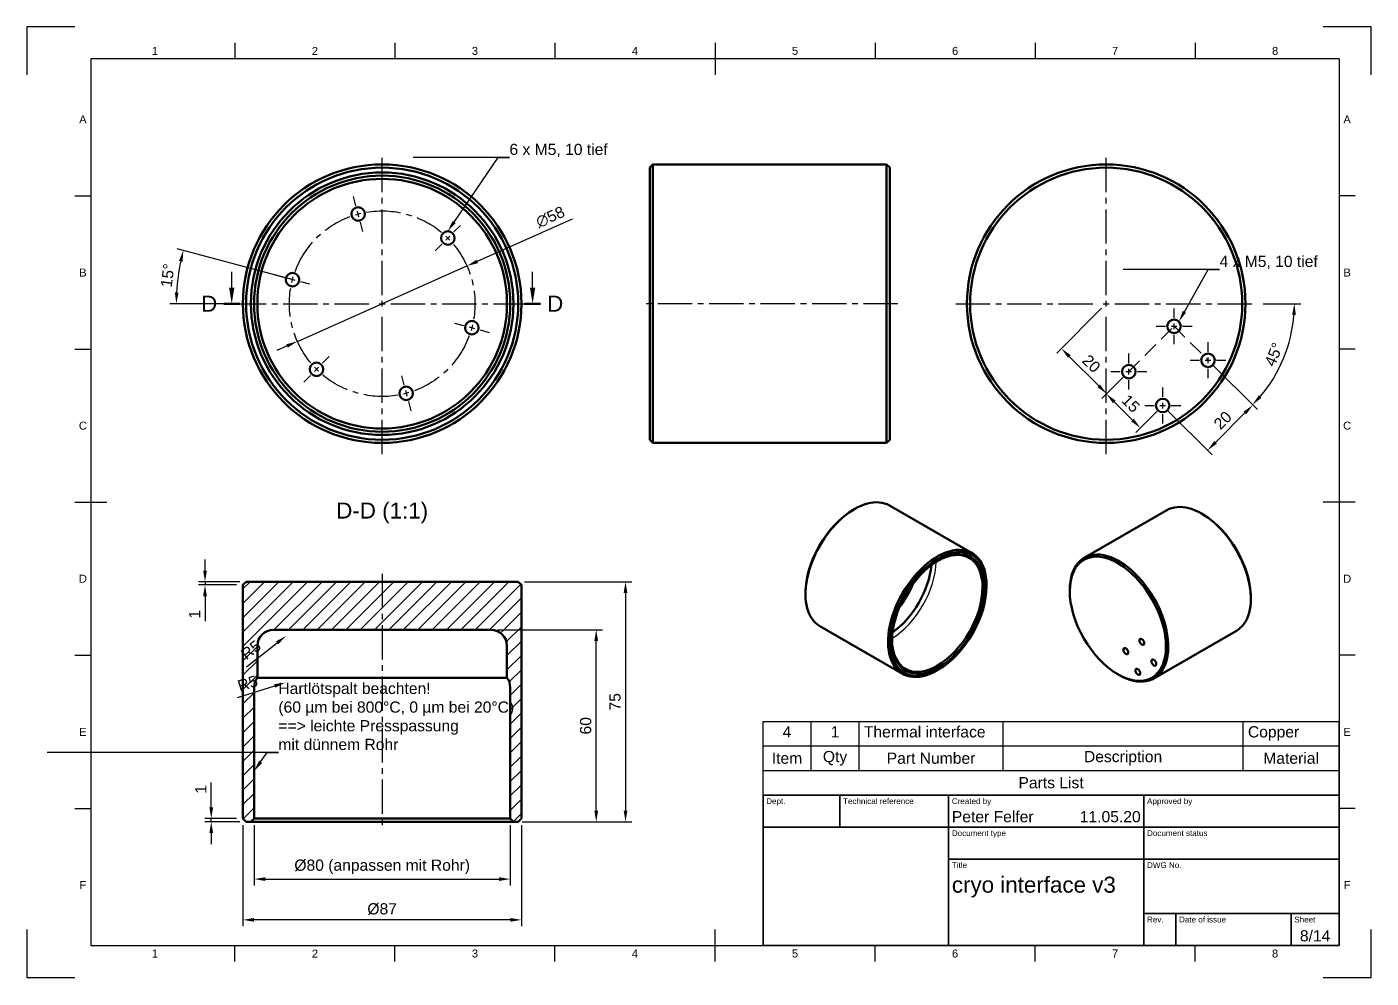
# Model space of a CAD drawing. Header units: millimetres. Extents: x 0 to 420, y 0 to 297.
import ezdxf
from ezdxf import colors
from ezdxf.entities.mleader import LeaderData, LeaderLine
from ezdxf.enums import TextEntityAlignment as Align
from ezdxf.math import Vec2, Vec3

# ---------------------------------------------------------------- set-up
doc = ezdxf.new("R2010")
doc.units = ezdxf.units.MM
doc.header["$LTSCALE"] = 0.75
doc.linetypes.add('CENTER2', pattern=[28.575, 19.05, -3.175, 3.175, -3.175])
doc.linetypes.add('HIDDEN', pattern=[9.525, 6.35, -3.175])
for name, color, linetype, lineweight in [('Border', 7, 'Continuous', 25), ('FD_Dimensions', 7, 'Continuous', 25), ('Hatching', 7, 'Continuous', 25), ('Leaders', 7, 'Continuous', 25), ('Parts Lists', 7, 'Continuous', 25), ('Section Lines', 7, 'Continuous', 25), ('Sketch2', 7, 'Continuous', 35), ('Smart Centers', 7, 'CENTER2', 25), ('TitleBlock', 7, 'Continuous', 35), ('View Labels', 7, 'Continuous', 25), ('Visible', 7, 'Continuous', 50), ('Visible Narrow', 7, 'Continuous', 25)]:
    doc.layers.add(name, color=color, linetype=linetype, lineweight=lineweight)
doc.styles.add('FusionTitle', font='')
doc.styles.get("Standard").update_dxf_attribs({"font": 'arial.ttf'})
doc.styles.get('FusionTitle').set_extended_font_data('Arial Unicode MS')
doc.dimstyles.new('Dim-ISO-25', dxfattribs={"dimtxt": 3.5, "dimasz": 3.5, "dimexe": 2, "dimexo": 2, "dimgap": 1.5, "dimtad": 1, "dimzin": 12, "dimdsep": 46, "dimtxsty": 'Standard', "dimcen": 0, "dimazin": 3, "dimtp": 0.1, "dimtm": 0.1, "dimtfac": 0.714, "dimtmove": 0, "dimatfit": 3, "dimfxl": 1, "dimtzin": 12, "dimarcsym": 0})

# ---------------------------------------------------------------- blocks, each defined once
blk = doc.blocks.new('ISO_TITLEBLOCK')
at = {"layer": 'TitleBlock'}
for p, q in [((0, 47), (-180, 47)), ((-180, 47), (-180, 0)), ((-156, 37), (-156, 47)), ((-122, 0), (-122, 47)), ((-61, 0), (-61, 47)), ((0, 0), (0, 47)), ((-180, 37), (0, 37)), ((-122, 27), (0, 27)), ((-61, 10), (0, 10)), ((-51, 0), (-51, 10)), ((-15, 0), (-15, 10)), ((-180, 0), (0, 0))]:
    blk.add_line(p, q, dxfattribs=at)
at = {"layer": 'TitleBlock', "style": 'FusionTitle'}
for s, p in [('Dept.', (-179, 46)), ('Technical reference', (-155, 46)), ('Created by', (-121, 46)), ('Approved by', (-60, 46)), ('Document type', (-121, 36)), ('Document status', (-60, 36)), ('Title', (-121, 26)), ('DWG No.', (-60, 26)), ('Rev.', (-60, 9)), ('Date of issue', (-50, 9)), ('Sheet', (-14, 9))]:
    blk.add_text(s, height=1.8, dxfattribs=at).set_placement(p, align=Align.TOP_LEFT)
for tag, p, height in [('DEPT', (-179, 38.5), 3.5), ('TECHNICAL_REFERENCE', (-155, 38.5), 3.5), ('CREATED_BY', (-121, 38.5), 3.5), ('APPROVED_BY', (-60, 38.5), 3.5), ('DOCUMENT_TYPE', (-121, 28.5), 3.5), ('DOCUMENT_STATUS', (-60, 28.5), 3.5), ('TITLE_1', (-121, 16.5), 5), ('TITLE_2', (-121, 9), 5), ('TITLE_3', (-121, 1.5), 5), ('DATE_OF_ISSUE', (-50, 1.5), 3.5)]:
    blk.add_attdef(tag, p, '', height=height, dxfattribs=at)
for tag, p in [('CREATED_DATE', (-62, 38.5)), ('APPROVED_DATE', (-1, 38.5))]:
    blk.add_attdef(tag, text='', height=3.5, dxfattribs=at).set_placement(p, align=Align.RIGHT)
for tag, height, p in [('DRAWING_NUMBER', 5, (-30.5, 16.6)), ('REV', 3.5, (-56, 3.1)), ('SHEET', 3.5, (-7.5, 3.1))]:
    blk.add_attdef(tag, text='', height=height, dxfattribs=at).set_placement(p, align=Align.MIDDLE)
blk = doc.blocks.new('ISO_A3_SHEET')
at = {"layer": 'Border'}
for p, q in [((15, 297), (0, 297)), ((0, 297), (0, 282)), ((420, 297), (405, 297)), ((420, 282), (420, 297)), ((65, 292), (65, 287)), ((115, 292), (115, 287)), ((165, 292), (165, 287)), ((215, 292), (215, 282)), ((265, 292), (265, 287)), ((315, 292), (315, 287)), ((365, 292), (365, 287)), ((410, 287), (20, 287)), ((20, 287), (20, 10)), ((410, 287), (410, 10)), ((15, 244.16666), (20, 244.16666)), ((415, 244.16666), (410, 244.16666)), ((15, 196.33333), (20, 196.33333)), ((415, 196.33333), (410, 196.33333)), ((15, 148.5), (25, 148.5)), ((415, 148.5), (405, 148.5)), ((15, 100.66667), (20, 100.66667)), ((415, 100.66667), (410, 100.66667)), ((15, 52.83334), (20, 52.83334)), ((415, 52.83334), (410, 52.83334)), ((0, 15), (0, 0)), ((215, 5), (215, 15)), ((420, 0), (420, 15)), ((20, 10), (410, 10)), ((65, 5), (65, 10)), ((115, 5), (115, 10)), ((165, 5), (165, 10)), ((265, 5), (265, 10)), ((315, 5), (315, 10)), ((365, 5), (365, 10)), ((0, 0), (15, 0)), ((405, 0), (420, 0))]:
    blk.add_line(p, q, dxfattribs=at)
at = {"layer": 'Border', "style": 'FusionTitle'}
for s, p in [('1', (40, 289.5)), ('2', (90, 289.5)), ('3', (140, 289.5)), ('4', (190, 289.5)), ('5', (240, 289.5)), ('6', (290, 289.5)), ('7', (340, 289.5)), ('8', (390, 289.5)), ('A', (17.5, 268.08333)), ('A', (412.5, 268.08333)), ('B', (17.5, 220.25)), ('B', (412.5, 220.25)), ('C', (17.5, 172.41667)), ('C', (412.5, 172.41667)), ('D', (17.5, 124.58334)), ('D', (412.5, 124.58334)), ('E', (17.5, 76.75001)), ('E', (412.5, 76.75001)), ('F', (17.5, 28.91668)), ('F', (412.5, 28.91668)), ('1', (40, 7.5)), ('2', (90, 7.5)), ('3', (140, 7.5)), ('4', (190, 7.5)), ('5', (240, 7.5)), ('6', (290, 7.5)), ('7', (340, 7.5)), ('8', (390, 7.5))]:
    blk.add_text(s, height=2.5, dxfattribs=at).set_placement(p, align=Align.MIDDLE)
blk = doc.blocks.new('*U9')
at = {"layer": 'Smart Centers', "color": 0, "ltscale": 0.75, "transparency": 16777216}
for p, q in [((0, 2.678906), (0, 47)), ((-47, 0), (-2.678906, 0)), ((2.678906, 0), (47, 0)), ((0, -47), (0, -2.678906))]:
    blk.add_line(p, q, dxfattribs=at)
at = {"layer": 'Smart Centers', "color": 0, "linetype": 'Continuous', "ltscale": 0.75, "transparency": 16777216}
for p, q in [((-0.892969, 0), (0.892969, 0)), ((0, -0.892969), (0, 0.892969))]:
    blk.add_line(p, q, dxfattribs=at)
blk = doc.blocks.new('*U10')
at = {"layer": 'Smart Centers', "color": 0, "ltscale": 0.75, "transparency": 16777216}
for p, q in [((0, 2.678906), (0, 47)), ((-47, 0), (-2.678906, 0)), ((2.678906, 0), (47, 0)), ((0, -47), (0, -2.678906))]:
    blk.add_line(p, q, dxfattribs=at)
at = {"layer": 'Smart Centers', "color": 0, "linetype": 'Continuous', "ltscale": 0.75, "transparency": 16777216}
for p, q in [((-0.892969, 0), (0.892969, 0)), ((0, -0.892969), (0, 0.892969))]:
    blk.add_line(p, q, dxfattribs=at)
blk = doc.blocks.new('*U11')
at = {"layer": 'Smart Centers', "color": 0, "ltscale": 0.75, "transparency": 16777216}
for p, q in [((0, 2.678906), (0, 5.617)), ((-5.617, 0), (-2.678906, 0)), ((2.678906, 0), (5.617, 0)), ((0, -5.617), (0, -2.678906))]:
    blk.add_line(p, q, dxfattribs=at)
at = {"layer": 'Smart Centers', "color": 0, "linetype": 'Continuous', "ltscale": 0.75, "transparency": 16777216}
for p, q in [((-0.892969, 0), (0.892969, 0)), ((0, -0.892969), (0, 0.892969))]:
    blk.add_line(p, q, dxfattribs=at)
blk = doc.blocks.new('*U12')
at = {"layer": 'Smart Centers', "color": 0, "ltscale": 0.75, "transparency": 16777216}
for p, q in [((0, 2.678906), (0, 5.617)), ((-5.617, 0), (-2.678906, 0)), ((2.678906, 0), (5.617, 0)), ((0, -5.617), (0, -2.678906))]:
    blk.add_line(p, q, dxfattribs=at)
at = {"layer": 'Smart Centers', "color": 0, "linetype": 'Continuous', "ltscale": 0.75, "transparency": 16777216}
for p, q in [((-0.892969, 0), (0.892969, 0)), ((0, -0.892969), (0, 0.892969))]:
    blk.add_line(p, q, dxfattribs=at)
blk = doc.blocks.new('*U13')
at = {"layer": 'Smart Centers', "color": 0, "ltscale": 0.75, "transparency": 16777216}
for p, q in [((0, 2.678906), (0, 5.617)), ((-5.617, 0), (-2.678906, 0)), ((2.678906, 0), (5.617, 0)), ((0, -5.617), (0, -2.678906))]:
    blk.add_line(p, q, dxfattribs=at)
at = {"layer": 'Smart Centers', "color": 0, "linetype": 'Continuous', "ltscale": 0.75, "transparency": 16777216}
for p, q in [((-0.892969, 0), (0.892969, 0)), ((0, -0.892969), (0, 0.892969))]:
    blk.add_line(p, q, dxfattribs=at)
blk = doc.blocks.new('*U14')
at = {"layer": 'Smart Centers', "color": 0, "ltscale": 0.75, "transparency": 16777216}
for p, q in [((0, 2.678906), (0, 5.617)), ((-5.617, 0), (-2.678906, 0)), ((2.678906, 0), (5.617, 0)), ((0, -5.617), (0, -2.678906))]:
    blk.add_line(p, q, dxfattribs=at)
at = {"layer": 'Smart Centers', "color": 0, "linetype": 'Continuous', "ltscale": 0.75, "transparency": 16777216}
for p, q in [((-0.892969, 0), (0.892969, 0)), ((0, -0.892969), (0, 0.892969))]:
    blk.add_line(p, q, dxfattribs=at)
blk = doc.blocks.new('*D40')
at = {"layer": 'Defpoints', "color": 0, "transparency": 16777216}
for p in [(67.505793, 49.639179), (154.505793, 49.639179), (67.505793, 18.007247)]:
    blk.add_point(p, dxfattribs=at)
at = {"layer": 'FD_Dimensions', "lineweight": -2, "transparency": 16777216}
for p, q in [((67.505793, 47.639179), (67.505793, 16.007247)), ((154.505793, 47.639179), (154.505793, 16.007247)), ((151.005793, 18.007247), (71.005793, 18.007247))]:
    blk.add_line(p, q, dxfattribs=at)
at = {"layer": 'FD_Dimensions', "transparency": 16777216}
for points in [[(71.005793, 18.59058), (71.005793, 17.423914), (67.505793, 18.007247)], [(151.005793, 18.59058), (151.005793, 17.423914), (154.505793, 18.007247)]]:
    blk.add_solid(points, dxfattribs=at)
at = {"layer": 'FD_Dimensions', "color": 0, "transparency": 16777216, "insert": (111.005793, 21.392138), "char_height": 3.5, "attachment_point": 5}
blk.add_mtext('%%C87', dxfattribs=at)
blk = doc.blocks.new('*D41')
at = {"layer": 'Defpoints', "color": 0, "transparency": 16777216}
for p in [(71.005793, 49.639179), (151.005793, 49.639179), (151.005793, 30.742645)]:
    blk.add_point(p, dxfattribs=at)
at = {"layer": 'FD_Dimensions', "lineweight": -2, "transparency": 16777216}
for p, q in [((71.005793, 47.639179), (71.005793, 28.742645)), ((151.005793, 47.639179), (151.005793, 28.742645)), ((74.505793, 30.742645), (147.505793, 30.742645))]:
    blk.add_line(p, q, dxfattribs=at)
at = {"layer": 'FD_Dimensions', "transparency": 16777216}
for points in [[(74.505793, 31.325979), (74.505793, 30.159312), (71.005793, 30.742645)], [(147.505793, 31.325979), (147.505793, 30.159312), (151.005793, 30.742645)]]:
    blk.add_solid(points, dxfattribs=at)
at = {"layer": 'FD_Dimensions', "color": 0, "transparency": 16777216, "insert": (111.005793, 34.571602), "char_height": 3.5, "attachment_point": 5}
blk.add_mtext('%%C80 (anpassen mit Rohr)', dxfattribs=at)
blk = doc.blocks.new('*D42')
at = {"layer": 'Defpoints', "color": 0, "transparency": 16777216}
for p in [(145.005793, 108.639179), (177.888222, 108.639179), (152.755793, 48.639179)]:
    blk.add_point(p, dxfattribs=at)
at = {"layer": 'FD_Dimensions', "lineweight": -2, "transparency": 16777216}
for p, q in [((147.005793, 108.639179), (179.888222, 108.639179)), ((177.888222, 52.139179), (177.888222, 105.139179)), ((154.755793, 48.639179), (179.888222, 48.639179))]:
    blk.add_line(p, q, dxfattribs=at)
at = {"layer": 'FD_Dimensions', "transparency": 16777216}
for points in [[(177.304888, 105.139179), (178.471555, 105.139179), (177.888222, 108.639179)], [(177.304888, 52.139179), (178.471555, 52.139179), (177.888222, 48.639179)]]:
    blk.add_solid(points, dxfattribs=at)
at = {"layer": 'FD_Dimensions', "color": 0, "transparency": 16777216, "insert": (174.601216, 78.639179), "char_height": 3.5, "attachment_point": 5, "rotation": 90}
blk.add_mtext('60', dxfattribs=at)
blk = doc.blocks.new('*D43')
at = {"layer": 'Defpoints', "color": 0, "transparency": 16777216}
for p in [(153.505793, 123.639179), (152.755793, 48.639179), (187.037716, 48.639179)]:
    blk.add_point(p, dxfattribs=at)
at = {"layer": 'FD_Dimensions', "lineweight": -2, "transparency": 16777216}
for p, q in [((155.505793, 123.639179), (189.037716, 123.639179)), ((187.037716, 120.139179), (187.037716, 52.139179)), ((154.755793, 48.639179), (189.037716, 48.639179))]:
    blk.add_line(p, q, dxfattribs=at)
at = {"layer": 'FD_Dimensions', "transparency": 16777216}
for points in [[(186.454383, 120.139179), (187.62105, 120.139179), (187.037716, 123.639179)], [(186.454383, 52.139179), (187.62105, 52.139179), (187.037716, 48.639179)]]:
    blk.add_solid(points, dxfattribs=at)
at = {"layer": 'FD_Dimensions', "color": 0, "transparency": 16777216, "insert": (183.757873, 86.139179), "char_height": 3.5, "attachment_point": 5, "rotation": 90}
blk.add_mtext('75', dxfattribs=at)
blk = doc.blocks.new('*D44')
at = {"layer": 'Defpoints', "color": 0, "transparency": 16777216}
for p in [(369.039588, 192.84383), (354.897452, 178.701694), (383.039588, 178.84383)]:
    blk.add_point(p, dxfattribs=at)
at = {"layer": 'FD_Dimensions', "lineweight": -2, "transparency": 16777216}
for p, q in [((370.453801, 191.429616), (384.453801, 177.429616)), ((356.311666, 177.287481), (370.311666, 163.287481)), ((371.372326, 167.176568), (380.564714, 176.368956))]:
    blk.add_line(p, q, dxfattribs=at)
at = {"layer": 'FD_Dimensions', "transparency": 16777216}
for points in [[(380.152235, 176.781435), (380.977193, 175.956477), (383.039588, 178.84383)], [(370.959847, 167.589047), (371.784805, 166.764089), (368.897452, 164.701694)]]:
    blk.add_solid(points, dxfattribs=at)
at = {"layer": 'FD_Dimensions', "color": 0, "transparency": 16777216, "insert": (373.644256, 174.097026), "char_height": 3.5, "attachment_point": 5, "rotation": 45}
blk.add_mtext('20', dxfattribs=at)
blk = doc.blocks.new('*D45')
at = {"layer": 'Defpoints', "color": 0, "transparency": 16777216}
for p in [(344.29085, 189.308296), (354.897452, 178.701694), (347.897452, 171.701694)]:
    blk.add_point(p, dxfattribs=at)
at = {"layer": 'FD_Dimensions', "lineweight": -2, "transparency": 16777216}
for p, q in [((342.876637, 187.894082), (335.876637, 180.894082)), ((339.765724, 179.833422), (345.422578, 174.176568)), ((353.483239, 177.287481), (346.483239, 170.287481))]:
    blk.add_line(p, q, dxfattribs=at)
at = {"layer": 'FD_Dimensions', "transparency": 16777216}
for points in [[(340.178203, 180.245901), (339.353245, 179.420943), (337.29085, 182.308296)], [(345.835057, 174.589047), (345.010099, 173.764089), (347.897452, 171.701694)]]:
    blk.add_solid(points, dxfattribs=at)
at = {"layer": 'FD_Dimensions', "color": 0, "transparency": 16777216, "insert": (344.918415, 179.329259), "char_height": 3.5, "attachment_point": 5, "rotation": 315}
blk.add_mtext('15', dxfattribs=at)
blk = doc.blocks.new('*D46')
at = {"layer": 'Defpoints', "color": 0, "transparency": 16777216}
for p in [(55.657567, 122.639179), (67.505793, 122.639179), (68.505793, 123.639179)]:
    blk.add_point(p, dxfattribs=at)
at = {"layer": 'FD_Dimensions', "lineweight": -2, "transparency": 16777216}
for p, q in [((55.657567, 127.139179), (55.657567, 130.639179)), ((66.505793, 123.639179), (53.657567, 123.639179)), ((65.505793, 122.639179), (53.657567, 122.639179)), ((55.657567, 123.639179), (55.657567, 122.639179)), ((55.657567, 119.139179), (55.657567, 111.349956))]:
    blk.add_line(p, q, dxfattribs=at)
at = {"layer": 'FD_Dimensions', "transparency": 16777216}
for points in [[(55.074233, 127.139179), (56.2409, 127.139179), (55.657567, 123.639179)], [(55.074233, 119.139179), (56.2409, 119.139179), (55.657567, 122.639179)]]:
    blk.add_solid(points, dxfattribs=at)
at = {"layer": 'FD_Dimensions', "color": 0, "transparency": 16777216, "insert": (52.400404, 113.494567), "char_height": 3.5, "attachment_point": 5, "rotation": 90}
blk.add_mtext('1', dxfattribs=at)
blk = doc.blocks.new('*D47')
at = {"layer": 'Defpoints', "color": 0, "transparency": 16777216}
for p in [(57.606298, 49.639179), (67.505793, 49.639179), (68.505793, 48.639179)]:
    blk.add_point(p, dxfattribs=at)
at = {"layer": 'FD_Dimensions', "lineweight": -2, "transparency": 16777216}
for p, q in [((57.606298, 53.139179), (57.606298, 60.928401)), ((65.505793, 49.639179), (55.606298, 49.639179)), ((66.505793, 48.639179), (55.606298, 48.639179)), ((57.606298, 48.639179), (57.606298, 49.639179)), ((57.606298, 45.139179), (57.606298, 41.639179))]:
    blk.add_line(p, q, dxfattribs=at)
at = {"layer": 'FD_Dimensions', "transparency": 16777216}
for points in [[(57.022965, 53.139179), (58.189631, 53.139179), (57.606298, 49.639179)], [(57.022965, 45.139179), (58.189631, 45.139179), (57.606298, 48.639179)]]:
    blk.add_solid(points, dxfattribs=at)
at = {"layer": 'FD_Dimensions', "color": 0, "transparency": 16777216, "insert": (54.349136, 58.78379), "char_height": 3.5, "attachment_point": 5, "rotation": 90}
blk.add_mtext('1', dxfattribs=at)
blk = doc.blocks.new('*T23')
at = {"layer": 'Parts Lists', "color": 0, "linetype": 'ByBlock', "lineweight": -2, "transparency": 16777216}
for p, q in [((0, 23), (180, 23)), ((0, 0), (0, 23)), ((15, 7.666667), (15, 23)), ((30, 7.666667), (30, 23)), ((75, 7.666667), (75, 23)), ((150, 7.666667), (150, 23)), ((180, 0), (180, 23)), ((0, 15.333333), (180, 15.333333)), ((0, 7.666667), (180, 7.666667)), ((0, 0), (180, 0))]:
    blk.add_line(p, q, dxfattribs=at)
at = {"layer": 'Parts Lists', "color": 0, "transparency": 16777216, "char_height": 3.5}
for s, insert, width, attachment_point in [('4', (7.5, 21.5), 12, 2), ('1', (22.5, 21.5), 12, 2), ('Thermal interface', (31.5, 21.5), 42, 1), ('Copper', (151.5, 21.5), 27, 1), ('Item', (7.5, 11.5), 12, 5), ('Qty', (22.5, 11.5), 12, 5), ('Part Number', (52.5, 11.5), 42, 5), ('Description', (112.5, 11.5), 72, 5), ('Material', (165, 11.5), 27, 5), ('Parts List', (90, 3.833333), 177, 5)]:
    blk.add_mtext(s, dxfattribs=dict(at, insert=insert, width=width, attachment_point=attachment_point))
blk = doc.blocks.new('*D48')
at = {"layer": 'Defpoints', "color": 0, "transparency": 16777216}
for p in [(339.898689, 210.521499), (384.219783, 210.521499), (358.432986, 203.450431), (369.039588, 192.84383), (390.046988, 188.186664)]:
    blk.add_point(p, dxfattribs=at)
at = {"layer": 'FD_Dimensions', "lineweight": -2, "transparency": 16777216}
for p, q in [((386.219783, 210.521499), (398.031589, 210.521499)), ((370.453801, 191.429616), (384.362359, 177.521058))]:
    blk.add_line(p, q, dxfattribs=at)
blk.add_arc((351.361918, 210.521499), 44.669671, 319.490442, 355.509558, dxfattribs=at)
at = {"layer": 'FD_Dimensions', "transparency": 16777216}
for points in [[(395.311586, 207.047039), (396.477357, 207.001333), (396.031589, 210.521499)], [(385.752484, 181.1092), (384.895841, 181.901205), (382.948146, 178.935272)]]:
    blk.add_solid(points, dxfattribs=at)
at = {"layer": 'FD_Dimensions', "color": 0, "transparency": 16777216, "insert": (389.601133, 194.682298), "char_height": 3.5, "attachment_point": 5, "rotation": 67.50003314}
blk.add_mtext('45°', dxfattribs=at)
blk = doc.blocks.new('*D49')
at = {"layer": 'Defpoints', "color": 0, "transparency": 16777216}
for p in [(47.677604, 221.687968), (85.581568, 217.3339), (88.419549, 216.573465), (64.005792, 210.5215), (108.326886, 210.5215)]:
    blk.add_point(p, dxfattribs=at)
at = {"layer": 'FD_Dimensions', "lineweight": -2, "transparency": 16777216}
for p, q in [((83.649717, 217.851538), (46.959957, 227.68253)), ((62.005792, 210.5215), (44.700664, 210.5215))]:
    blk.add_line(p, q, dxfattribs=at)
blk.add_arc((111.005792, 210.5215), 64.305128, 168.11888, 176.88112, dxfattribs=at)
at = {"layer": 'FD_Dimensions', "transparency": 16777216}
for points in [[(47.510924, 223.896339), (48.645638, 223.625163), (48.891809, 227.164892)], [(47.379031, 214.004329), (46.212796, 214.036078), (46.700664, 210.5215)]]:
    blk.add_solid(points, dxfattribs=at)
at = {"layer": 'FD_Dimensions', "color": 0, "transparency": 16777216, "insert": (43.991919, 219.344044), "char_height": 3.5, "attachment_point": 5, "rotation": 82.50001196}
blk.add_mtext('15°', dxfattribs=at)
blk = doc.blocks.new('*D50')
at = {"layer": 'Defpoints', "color": 0, "transparency": 16777216}
for p in [(337.219783, 210.521499), (323.219783, 196.521499), (344.29085, 189.308296)]:
    blk.add_point(p, dxfattribs=at)
at = {"layer": 'FD_Dimensions', "lineweight": -2, "transparency": 16777216}
for p, q in [((335.805569, 209.107286), (321.805569, 195.107286)), ((334.887045, 184.854237), (325.694656, 194.046626)), ((342.876637, 187.894082), (335.947705, 180.96515))]:
    blk.add_line(p, q, dxfattribs=at)
at = {"layer": 'FD_Dimensions', "transparency": 16777216}
for points in [[(326.107135, 194.459105), (325.282177, 193.634147), (323.219783, 196.521499)], [(335.299523, 185.266716), (334.474566, 184.441758), (337.361918, 182.379364)]]:
    blk.add_solid(points, dxfattribs=at)
at = {"layer": 'FD_Dimensions', "color": 0, "transparency": 16777216, "insert": (332.615114, 191.774695), "char_height": 3.5, "attachment_point": 5, "rotation": 315}
blk.add_mtext('20', dxfattribs=at)
blk = doc.blocks.new('*U27')
at = {"layer": 'Smart Centers', "color": 0, "ltscale": 0.75, "transparency": 16777216}
blk.add_line((0, 40), (0, -40), dxfattribs=at)
blk = doc.blocks.new('*U28')
at = {"layer": 'Smart Centers', "color": 0, "ltscale": 0.75, "transparency": 16777216}
blk.add_line((40, 0), (-40, 0), dxfattribs=at)
blk = doc.blocks.new('*D51')
at = {"layer": 'Defpoints', "color": 0, "transparency": 16777216}
for p in [(80.954244, 106.706708), (77.005793, 103.639179)]:
    blk.add_point(p, dxfattribs=at)
at = {"layer": 'FD_Dimensions', "lineweight": -2, "transparency": 16777216}
blk.add_line((68.579648, 97.092954), (78.190328, 104.559437), dxfattribs=at)
at = {"layer": 'FD_Dimensions', "transparency": 16777216}
blk.add_solid([(77.83245, 105.02009), (78.548207, 104.098785), (80.954244, 106.706708)], dxfattribs=at)
at = {"layer": 'FD_Dimensions', "color": 0, "transparency": 16777216, "insert": (69.990827, 102.34262), "char_height": 3.5, "attachment_point": 5, "rotation": 37.84344567}
blk.add_mtext('R5', dxfattribs=at)
blk = doc.blocks.new('*D52')
at = {"layer": 'Defpoints', "color": 0, "transparency": 16777216}
for p in [(76.005793, 90.639179), (80.780232, 92.124013)]:
    blk.add_point(p, dxfattribs=at)
at = {"layer": 'FD_Dimensions', "lineweight": -2, "transparency": 16777216}
blk.add_line((65.816958, 87.470486), (77.438125, 91.084629), dxfattribs=at)
at = {"layer": 'FD_Dimensions', "transparency": 16777216}
blk.add_solid([(77.264894, 91.641647), (77.611355, 90.527611), (80.780232, 92.124013)], dxfattribs=at)
at = {"layer": 'FD_Dimensions', "color": 0, "transparency": 16777216, "insert": (68.982483, 91.889748), "char_height": 3.5, "attachment_point": 5, "rotation": 17.27552047}
blk.add_mtext('R5', dxfattribs=at)
blk = doc.blocks.new('*U31')
at = {"layer": 'Smart Centers', "color": 0, "linetype": 'Continuous', "ltscale": 0.75, "transparency": 16777216}
blk.add_line((19.874672, 19.874672), (21.137521, 21.137521), dxfattribs=at)
at = {"layer": 'Smart Centers', "color": 0, "ltscale": 0.75, "transparency": 16777216}
for p, q in [((22.400369, 22.400369), (24.477915, 24.477915)), ((16.534278, 16.534278), (18.611824, 18.611824))]:
    blk.add_line(p, q, dxfattribs=at)
at = {"layer": 'Smart Centers', "color": 0, "linetype": 'Continuous', "ltscale": 0.75, "transparency": 16777216, "extrusion": (0, 0, -1)}
blk.add_arc((0, 0), 29, 133.235677, 136.764323, dxfattribs=at)
blk = doc.blocks.new('*U32')
at = {"layer": 'Smart Centers', "color": 0, "ltscale": 0.75, "transparency": 16777216}
for p, q in [((22.586244, -6.051966), (25.424224, -6.8124)), ((30.599474, -8.199104), (33.437454, -8.959539))]:
    blk.add_line(p, q, dxfattribs=at)
at = {"layer": 'Smart Centers', "color": 0, "linetype": 'Continuous', "ltscale": 0.75, "transparency": 16777216}
blk.add_line((27.149307, -7.274635), (28.874391, -7.73687), dxfattribs=at)
at = {"layer": 'Smart Centers', "color": 0, "linetype": 'Continuous', "ltscale": 0.75, "transparency": 16777216, "extrusion": (0, 0, -1)}
blk.add_arc((0, 0), 29, 193.235677, 196.764323, dxfattribs=at)
blk = doc.blocks.new('*U33')
at = {"layer": 'Smart Centers', "color": 0, "ltscale": 0.75, "transparency": 16777216}
for p, q in [((-16.534278, -16.534278), (-18.611824, -18.611824)), ((-22.400369, -22.400369), (-24.477915, -24.477915))]:
    blk.add_line(p, q, dxfattribs=at)
at = {"layer": 'Smart Centers', "color": 0, "linetype": 'Continuous', "ltscale": 0.75, "transparency": 16777216}
blk.add_line((-19.874672, -19.874672), (-21.137521, -21.137521), dxfattribs=at)
at = {"layer": 'Smart Centers', "color": 0, "linetype": 'Continuous', "ltscale": 0.75, "transparency": 16777216, "extrusion": (0, 0, -1)}
blk.add_arc((0, 0), 29, 313.235677, 316.764323, dxfattribs=at)
blk = doc.blocks.new('*U34')
at = {"layer": 'Smart Centers', "color": 0, "ltscale": 0.75, "transparency": 16777216}
for p, q in [((-30.599474, 8.199104), (-33.437454, 8.959539)), ((-22.586244, 6.051966), (-25.424224, 6.8124))]:
    blk.add_line(p, q, dxfattribs=at)
at = {"layer": 'Smart Centers', "color": 0, "linetype": 'Continuous', "ltscale": 0.75, "transparency": 16777216}
blk.add_line((-27.149307, 7.274635), (-28.874391, 7.73687), dxfattribs=at)
at = {"layer": 'Smart Centers', "color": 0, "linetype": 'Continuous', "ltscale": 0.75, "transparency": 16777216, "extrusion": (0, 0, -1)}
blk.add_arc((0, 0), 29, 13.235677, 16.764323, dxfattribs=at)
blk = doc.blocks.new('*U35')
at = {"layer": 'Smart Centers', "color": 0, "ltscale": 0.75, "transparency": 16777216}
for p, q in [((6.051966, -22.586244), (6.8124, -25.424224)), ((8.199104, -30.599474), (8.959539, -33.437454))]:
    blk.add_line(p, q, dxfattribs=at)
at = {"layer": 'Smart Centers', "color": 0, "linetype": 'Continuous', "ltscale": 0.75, "transparency": 16777216}
blk.add_line((7.274635, -27.149307), (7.73687, -28.874391), dxfattribs=at)
at = {"layer": 'Smart Centers', "color": 0, "linetype": 'Continuous', "ltscale": 0.75, "transparency": 16777216, "extrusion": (0, 0, -1)}
blk.add_arc((0, 0), 29, 253.235677, 256.764323, dxfattribs=at)
blk = doc.blocks.new('*U36')
at = {"layer": 'Smart Centers', "color": 0, "ltscale": 0.75, "transparency": 16777216}
for p, q in [((-8.199104, 30.599474), (-8.959539, 33.437454)), ((-6.051966, 22.586244), (-6.8124, 25.424224))]:
    blk.add_line(p, q, dxfattribs=at)
at = {"layer": 'Smart Centers', "color": 0, "linetype": 'Continuous', "ltscale": 0.75, "transparency": 16777216}
blk.add_line((-7.274635, 27.149307), (-7.73687, 28.874391), dxfattribs=at)
at = {"layer": 'Smart Centers', "color": 0, "linetype": 'Continuous', "ltscale": 0.75, "transparency": 16777216, "extrusion": (0, 0, -1)}
blk.add_arc((0, 0), 29, 73.235677, 76.764323, dxfattribs=at)
blk = doc.blocks.new('*U37')
at = {"layer": 'Smart Centers', "color": 0, "ltscale": 0.75, "transparency": 16777216, "extrusion": (0, 0, -1)}
for start, end in [(80.2946, 129.7054), (20.2946, 69.7054), (140.2946, 189.7054), (320.2946, 9.7054), (200.2946, 249.7054), (260.2946, 309.7054)]:
    blk.add_arc((0, 0), 29, start, end, dxfattribs=at)
at = {"layer": 'Smart Centers', "color": 0, "ltscale": 0.75, "transparency": 16777216}
for name in ['*U36', '*U31', '*U34', '*U32', '*U33', '*U35']:
    blk.add_blockref(name, (0, 0), dxfattribs=at)
blk = doc.blocks.new('*D53')
at = {"layer": 'Defpoints', "color": 0, "transparency": 16777216}
for p in [(137.504237, 222.304216), (84.507348, 198.738783)]:
    blk.add_point(p, dxfattribs=at)
at = {"layer": 'FD_Dimensions', "lineweight": -2, "transparency": 16777216}
for p, q in [((170.32495, 236.898173), (140.702326, 223.726268)), ((84.507348, 198.738783), (137.504237, 222.304216)), ((81.309259, 197.316731), (78.111171, 195.894679))]:
    blk.add_line(p, q, dxfattribs=at)
at = {"layer": 'FD_Dimensions', "transparency": 16777216}
for points in [[(140.465317, 224.259283), (140.939334, 223.193254), (137.504237, 222.304216)], [(81.072251, 197.849746), (81.546268, 196.783716), (84.507348, 198.738783)]]:
    blk.add_solid(points, dxfattribs=at)
at = {"layer": 'FD_Dimensions', "color": 0, "transparency": 16777216, "insert": (163.545453, 237.588061), "char_height": 3.5, "attachment_point": 5, "rotation": 23.97268706}
blk.add_mtext('∅58', dxfattribs=at)

msp = doc.modelspace()

# ---------------------------------------------------------------- hatches: boundary and pattern name
at = {"layer": 'Hatching'}
h = msp.add_hatch(dxfattribs=at)
h.set_pattern_fill('ANSI31', color=256, style=0)
edge = h.paths.add_edge_path(flags=0)
edge.add_ellipse((77.005793, 103.639179), major_axis=(-5, 0), ratio=1, start_angle=270, end_angle=360, ccw=False)
edge.add_line((77.005793, 108.639179), (145.005793, 108.639179))
edge.add_ellipse((145.005793, 103.639179), major_axis=(0, 5), ratio=1, start_angle=270, end_angle=360, ccw=False)
edge.add_line((150.005793, 103.639179), (150.005793, 93.639179))
edge.add_ellipse((146.005793, 90.639179), major_axis=(4, 3), ratio=1, start_angle=323.13010235, end_angle=360, ccw=False)
edge.add_line((151.005793, 90.639179), (151.005793, 49.639179))
edge.add_line((151.005793, 49.639179), (152.005793, 48.639179))
edge.add_line((152.005793, 48.639179), (153.505793, 48.639179))
edge.add_line((153.505793, 48.639179), (154.505793, 49.639179))
edge.add_line((154.505793, 49.639179), (154.505793, 122.639179))
edge.add_line((154.505793, 122.639179), (153.505793, 123.639179))
edge.add_line((153.505793, 123.639179), (68.505793, 123.639179))
edge.add_line((68.505793, 123.639179), (67.505793, 122.639179))
edge.add_line((67.505793, 122.639179), (67.505793, 49.639179))
edge.add_line((67.505793, 49.639179), (68.505793, 48.639179))
edge.add_line((68.505793, 48.639179), (70.005793, 48.639179))
edge.add_line((70.005793, 48.639179), (71.005793, 49.639179))
edge.add_line((71.005793, 49.639179), (71.005793, 90.639179))
edge.add_ellipse((76.005793, 90.639179), major_axis=(-5, 0), ratio=1, start_angle=323.13010235, end_angle=360, ccw=False)
edge.add_line((72.005793, 93.639179), (72.005793, 103.639179))

# ---------------------------------------------------------------- linework, layer by layer
at = {"layer": 'Section Lines'}
for p, q in [((64.005792, 215.5215), (64.005792, 220.5215)), ((158.005792, 215.5215), (158.005792, 220.5215))]:
    msp.add_line(p, q, dxfattribs=at)
at = {"layer": 'Section Lines', "lineweight": 50}
for p, q in [((61.505792, 210.5215), (66.505792, 210.5215)), ((160.505792, 210.5215), (155.505792, 210.5215))]:
    msp.add_line(p, q, dxfattribs=at)
at = {"layer": 'Section Lines'}
for points in [[(64.839126, 215.5215), (64.005792, 210.5215), (63.172459, 215.5215)], [(158.839126, 215.5215), (158.005792, 210.5215), (157.172459, 215.5215)]]:
    msp.add_solid(points, dxfattribs=at)
at = {"layer": 'Sketch2', "linetype": 'HIDDEN'}
for p, q in [((344.29085, 189.308296), (358.432986, 203.450431)), ((358.432986, 203.450431), (369.039588, 192.84383))]:
    msp.add_line(p, q, dxfattribs=at)
at = {"layer": 'Visible', "extrusion": (-6e-16, -1, 0)}
for p, q in [((194.611987, 253.021499), (195.611987, 254.021499)), ((194.611987, 168.021499), (194.611987, 253.021499)), ((195.611987, 254.021499), (195.611987, 167.021499)), ((268.611987, 254.021499), (195.611987, 254.021499)), ((268.611987, 167.021499), (268.611987, 254.021499)), ((269.611987, 253.021499), (268.611987, 254.021499)), ((269.611987, 253.021499), (269.611987, 168.021499)), ((194.611987, 168.021499), (195.611987, 167.021499)), ((269.611987, 168.021499), (268.611987, 167.021499)), ((268.611987, 167.021499), (195.611987, 167.021499))]:
    msp.add_line(p, q, dxfattribs=at)
at = {"layer": 'Visible', "extrusion": (-1e-16, -0.817547, -0.575862)}
for p, q in [((295.308477, 132.606592), (269.499079, 147.469236)), ((258.233463, 146.163926), (258.585649, 146.368311)), ((299.834098, 122.207714), (299.834098, 122.614909)), ((243.265556, 120.171735), (243.265556, 119.764539)), ((273.600575, 94.910213), (247.791178, 109.772856)), ((284.866191, 96.215522), (284.514005, 96.011137))]:
    msp.add_line(p, q, dxfattribs=at)
at = {"layer": 'Visible', "extrusion": (-5e-16, -0.817547, -0.575862)}
for p, q in [((356.185963, 146.003897), (330.376566, 131.141254)), ((367.451579, 144.698587), (367.099393, 144.902973)), ((325.850944, 120.742375), (325.850944, 121.149571)), ((382.419486, 118.706396), (382.419486, 118.299201)), ((377.893865, 108.307518), (352.084467, 93.444874)), ((340.818851, 94.750184), (341.171037, 94.545799))]:
    msp.add_line(p, q, dxfattribs=at)
at = {"layer": 'Visible', "extrusion": (0, 0, -1)}
for p, q in [((68.505793, 123.639179), (67.505793, 122.639179)), ((67.505793, 122.639179), (67.505793, 49.639179)), ((153.505793, 123.639179), (68.505793, 123.639179)), ((154.505793, 122.639179), (153.505793, 123.639179)), ((154.505793, 49.639179), (154.505793, 122.639179)), ((77.005793, 108.639179), (145.005793, 108.639179)), ((72.005793, 93.639179), (72.005793, 103.639179)), ((150.005793, 103.639179), (150.005793, 93.639179)), ((150.005793, 93.639179), (72.005793, 93.639179)), ((71.005793, 49.639179), (71.005793, 90.639179)), ((151.005793, 90.639179), (151.005793, 49.639179)), ((67.505793, 49.639179), (68.505793, 48.639179)), ((68.505793, 48.639179), (70.005793, 48.639179)), ((70.005793, 48.639179), (71.005793, 49.639179)), ((70.005793, 48.639179), (152.005793, 48.639179)), ((151.005793, 49.639179), (71.005793, 49.639179)), ((151.005793, 49.639179), (152.005793, 48.639179)), ((152.005793, 48.639179), (153.505793, 48.639179)), ((153.505793, 48.639179), (154.505793, 49.639179))]:
    msp.add_line(p, q, dxfattribs=at)
at = {"layer": 'Visible'}
for centre, radius in [((111.005792, 210.5215), 43.5), ((337.219783, 210.521499), 43.5), ((111.005792, 210.5215), 41)]:
    msp.add_circle(centre, radius, dxfattribs=at)
at = {"layer": 'Visible', "extrusion": (0, 0, -1)}
for centre, radius in [((-111.005792, 210.5215), 42.5), ((-111.005792, 210.5215), 40), ((-111.005792, 210.5215), 39), ((-103.50004, 238.533349), 2.117), ((-131.511889, 231.027596), 2.117), ((-82.993944, 218.027252), 2.117), ((-139.017641, 203.015747), 2.117), ((-90.499696, 190.015403), 2.117), ((-118.511545, 182.509651), 2.117)]:
    msp.add_circle(centre, radius, dxfattribs=at)
at = {"layer": 'Visible', "extrusion": (3e-16, 0, -1)}
for centre, radius in [((-337.219783, 210.521499), 42.5), ((-358.432986, 203.450431), 2.117), ((-369.039588, 192.84383), 2.117), ((-344.29085, 189.308296), 2.117), ((-354.897452, 178.701694), 2.117)]:
    msp.add_circle(centre, radius, dxfattribs=at)
at = {"layer": 'Visible', "extrusion": (0, 0, -1)}
for centre, start, end in [((-77.005793, 103.639179), 0, 90), ((-145.005793, 103.639179), 90, 180), ((-76.005793, 90.639179), 0, 36.869898), ((-146.005793, 90.639179), 143.130102, 180)]:
    msp.add_arc(centre, 5, start, end, dxfattribs=at)
at = {"layer": 'Visible', "extrusion": (-4e-16, 0, -1)}
for centre, major_axis, start_param, end_param in [((258.645128, 128.621046), (10.853951, 18.84819), 3.1415926536, 6.2831853072), ((284.454526, 113.758402), (9.980644, 17.331669), -0.7749566739, 3.9165493275)]:
    msp.add_ellipse(centre, major_axis=major_axis, ratio=0.5780931159, start_param=start_param, end_param=end_param, dxfattribs=at)
at = {"layer": 'Visible', "extrusion": (4e-16, 2e-16, -1)}
msp.add_ellipse((367.039914, 127.155707), major_axis=(-10.853951, 18.84819), ratio=0.5780931159, start_param=0, end_param=3.1415926536, dxfattribs=at)
at = {"layer": 'Visible'}
for centre, major_axis, start_param, end_param in [((258.291575, 128.824644), (10.604434, 18.414898), 0.7873318718, 2.3542607818), ((367.393467, 127.359305), (-10.604434, 18.414898), 3.9289245254, 5.4958534354), ((284.808079, 113.554805), (10.23016, 17.76496), 3.1415926536, 9.4247779608), ((284.454526, 113.758402), (10.853951, 18.84819), -0.7873318718, 3.9289245254), ((341.230516, 112.293064), (-10.853951, 18.84819), 2.3542607818, 7.070517179)]:
    msp.add_ellipse(centre, major_axis=major_axis, ratio=0.5780931159, start_param=start_param, end_param=end_param, dxfattribs=at)
at = {"layer": 'Visible', "extrusion": (-7e-16, 1e-16, -1)}
for centre, major_axis, start_param, end_param in [((284.808079, 113.554805), (10.604434, 18.414898), 4.7123889804, 10.9955742876), ((268.898177, 122.716708), (9.731128, 16.898377), 0.8979071376, 2.243685516)]:
    msp.add_ellipse(centre, major_axis=major_axis, ratio=0.5780931159, start_param=start_param, end_param=end_param, dxfattribs=at)
at = {"layer": 'Visible', "extrusion": (4e-16, 0, -1)}
msp.add_ellipse((340.876963, 112.089466), major_axis=(-10.604434, 18.414898), ratio=0.5780931159, start_param=3.1415926536, end_param=9.4247779608, dxfattribs=at)
at = {"layer": 'Visible', "extrusion": (3e-16, 1e-16, -1)}
for centre in [(348.376963, 104.880038), (343.376963, 101.978415), (352.126963, 98.384858), (347.126963, 95.483235)]:
    msp.add_ellipse(centre, major_axis=(-0.528226, 0.917279), ratio=0.5780931159, start_param=3.1415926536, end_param=9.4247779608, dxfattribs=at)
at = {"layer": 'Visible Narrow'}
for centre, major_axis, start_param, end_param in [((269.958837, 122.105915), (9.980644, 17.331669), 3.9511056708, 5.47367229), ((265.362643, 124.752687), (9.731128, 16.898377), 4.4621607257, 4.9626172351)]:
    msp.add_ellipse(centre, major_axis=major_axis, ratio=0.5780931159, start_param=start_param, end_param=end_param, dxfattribs=at)

# ---------------------------------------------------------------- block references
msp.add_blockref('*T23', (230, 57))
at = {"layer": 'Border'}
msp.add_blockref('ISO_A3_SHEET', (0, 0), dxfattribs=at)
at = {"layer": 'Smart Centers', "ltscale": 0.75}
for name, p in [('*U9', (111.005792, 210.5215)), ('*U10', (337.219783, 210.521499)), ('*U37', (111.005792, 210.5215)), ('*U28', (232.111987, 210.521499)), ('*U14', (358.432986, 203.450431)), ('*U13', (369.039588, 192.84383)), ('*U11', (344.29085, 189.308296)), ('*U12', (354.897452, 178.701694)), ('*U27', (111.005793, 86.139179))]:
    msp.add_blockref(name, p, dxfattribs=at)
at = {"layer": 'TitleBlock'}
msp.add_blockref('ISO_TITLEBLOCK', (410, 10), dxfattribs=at).add_auto_attribs({'CREATED_DATE': '11.05.20', 'SHEET': '8/14', 'TITLE_1': 'cryo interface v3', 'CREATED_BY': 'Peter Felfer'})

# ---------------------------------------------------------------- texts
at = {"layer": 'Section Lines', "char_height": 5, "attachment_point": 5}
for insert in [(56.938944, 210.5215), (165.072641, 210.5215)]:
    msp.add_mtext('D', dxfattribs=dict(at, insert=insert))
at = {"layer": 'View Labels', "insert": (111.005793, 141.889179), "char_height": 5, "width": 30.42633, "attachment_point": 8}
msp.add_mtext('D-D (1:1)', dxfattribs=at)

# ---------------------------------------------------------------- dimensions: what is measured, and where the dimension line sits
at = {"layer": 'FD_Dimensions'}
dim = msp.add_diameter_dim_2p(p1=(84.507348, 198.738783), p2=(137.504237, 222.304216), dimstyle='Dim-ISO-25', override={"dimlfac": 1, "dimclrd": 256, "dimclre": 256}, dxfattribs=at)
dim.commit()
dim.dimension.update_dxf_attribs({"geometry": '*D53', "text_midpoint": (164.920736, 234.495152), "dimtype": 163})
for base, line1, line2, picture, middle in [((47.677604, 221.687968), ((64.005792, 210.5215), (108.326886, 210.5215)), ((88.419549, 216.573465), (85.581568, 217.3339)), '*D49', (43.991919, 219.344044)), ((390.046988, 188.186664), ((358.432986, 203.450431), (369.039588, 192.84383)), ((339.898689, 210.521499), (384.219783, 210.521499)), '*D48', (389.601133, 194.682298))]:
    dim = msp.add_angular_dim_2l(base=base, line1=line1, line2=line2, dimstyle='Dim-ISO-25', override={"dimlfac": 1, "dimpost": '', "dimclrd": 256, "dimclre": 256}, dxfattribs=at)
    dim.commit()
    dim.dimension.update_dxf_attribs({"geometry": picture, "text_midpoint": middle})
for base, p1, p2, angle, picture, middle in [((323.219783, 196.521499), (344.29085, 189.308296), (337.219783, 210.521499), 135, '*D50', (332.615114, 191.774695)), ((55.657567, 122.639179), (68.505793, 123.639179), (67.505793, 122.639179), 90, '*D46', (52.400404, 113.494567)), ((187.037716, 48.639179), (153.505793, 123.639179), (152.755793, 48.639179), 270, '*D43', (183.757873, 86.139179)), ((177.888222, 108.639179), (152.755793, 48.639179), (145.005793, 108.639179), 270, '*D42', (174.601216, 78.639179)), ((57.606298, 49.639179), (68.505793, 48.639179), (67.505793, 49.639179), 90, '*D47', (54.349136, 58.78379))]:
    dim = msp.add_linear_dim(base=base, p1=p1, p2=p2, angle=angle, dimstyle='Dim-ISO-25', override={"dimlfac": 1, "dimclrd": 256, "dimclre": 256}, dxfattribs=at)
    dim.commit()
    dim.dimension.update_dxf_attribs({"geometry": picture, "text_midpoint": middle})
for p1, p2, distance, picture, middle in [((344.29085, 189.308296), (354.897452, 178.701694), -9.899495, '*D45', (344.918415, 179.329259)), ((354.897452, 178.701694), (369.039588, 192.84383), -19.79899, '*D44', (373.644256, 174.097026))]:
    dim = msp.add_aligned_dim(p1=p1, p2=p2, distance=distance, dimstyle='Dim-ISO-25', override={"dimlfac": 1, "dimclrd": 256, "dimclre": 256}, dxfattribs=at)
    dim.commit()
    dim.dimension.update_dxf_attribs({"geometry": picture, "text_midpoint": middle})
for center, mpoint, picture, middle in [((77.005793, 103.639179), (80.954244, 106.706708), '*D51', (72.003031, 99.75256)), ((76.005793, 90.639179), (80.780232, 92.124013), '*D52', (69.956488, 88.757865))]:
    dim = msp.add_radius_dim(center=center, mpoint=mpoint, dimstyle='Dim-ISO-25', override={"dimlfac": 1, "dimse1": 1, "dimclrd": 256, "dimclre": 256}, dxfattribs=at)
    dim.commit()
    dim.dimension.update_dxf_attribs({"geometry": picture, "text_midpoint": middle, "dimtype": 164})
for base, p1, p2, text, picture, middle in [((67.505793, 18.007247), (154.505793, 49.639179), (67.505793, 49.639179), '%%C<>', '*D40', (111.005793, 21.392138)), ((151.005793, 30.742645), (71.005793, 49.639179), (151.005793, 49.639179), '%%C<> (anpassen mit Rohr)', '*D41', (111.005793, 34.571602))]:
    dim = msp.add_linear_dim(base=base, p1=p1, p2=p2, angle=180, text=text, dimstyle='Dim-ISO-25', override={"dimlfac": 1, "dimclrd": 256, "dimclre": 256}, dxfattribs=at)
    dim.commit()
    dim.dimension.update_dxf_attribs({"geometry": picture, "text_midpoint": middle})

# ---------------------------------------------------------------- leaders
at = {"layer": 'Leaders'}
ml = msp.add_multileader_mtext('Standard', dxfattribs=at)
ml.set_content('6 x M5, 10 tief', color=256)
ml.set_leader_properties()
ml.build(insert=Vec2(0, 0))
ml.multileader.update_dxf_attribs({"text_left_attachment_type": 5, "text_right_attachment_type": 5, "dogleg_length": 3.5, "arrow_head_size": 3.5})
ctx = ml.context
ctx.base_point, ctx.char_height, ctx.arrow_head_size, ctx.landing_gap_size, ctx.plane_origin = Vec3(150.775118, 256.222297), 3.5, 3.5, 0, Vec3(135.989444, 232.816205)
ctx.left_attachment, ctx.right_attachment = 5, 5
notes = []
notes.append((ctx, [(0, (1, 1, 0), (147.275118, 256.222297), (1, 0), 3.5, [(0, [(131.511889, 233.144596)], 0, [])])]))
ctx.mtext.insert, ctx.mtext.flow_direction = Vec3(150.775118, 260.481983), 5
ml = msp.add_multileader_mtext('Standard', dxfattribs=at)
ml.set_content('4 x M5, 10 tief', color=256)
ml.set_leader_properties()
ml.build(insert=Vec2(0, 0))
ml.multileader.update_dxf_attribs({"text_left_attachment_type": 5, "text_right_attachment_type": 5, "dogleg_length": 3.5, "arrow_head_size": 3.5})
ctx = ml.context
ctx.base_point, ctx.char_height, ctx.arrow_head_size, ctx.landing_gap_size, ctx.plane_origin = Vec3(372.62918, 221.223107), 3.5, 3.5, 0, Vec3(359.941651, 204.935564)
ctx.left_attachment, ctx.right_attachment = 5, 5
notes.append((ctx, [(0, (1, 1, 0), (369.12918, 221.223107), (1, 0), 3.5, [(0, [(359.941651, 204.935564)], 0, [])])]))
ctx.mtext.insert, ctx.mtext.flow_direction = Vec3(372.62918, 225.482793), 5
ml = msp.add_multileader_mtext('Standard', dxfattribs=at)
ml.set_content('Hartlötspalt beachten! \\P(60 µm bei 800°C, 0 µm bei 20°C)\\P==> leichte Presspassung \\Pmit dünnem Rohr', color=256)
ml.set_leader_properties()
ml.build(insert=Vec2(0, 0))
ml.multileader.update_dxf_attribs({"text_left_attachment_type": 5, "text_right_attachment_type": 5, "dogleg_length": 3.5, "arrow_head_size": 3.5})
ctx = ml.context
ctx.base_point, ctx.char_height, ctx.arrow_head_size, ctx.landing_gap_size, ctx.plane_origin = Vec3(78.578695, 70.275903), 3.5, 3.5, 0, Vec3(70.905793, 68.619338)
ctx.left_attachment, ctx.right_attachment = 5, 5
notes.append((ctx, [(0, (1, 1, 0), (75.078695, 70.275903), (1, 0), 3.5, [(0, [(71.005793, 64.533479)], 0, [])])]))
ctx.mtext.insert, ctx.mtext.flow_direction = Vec3(78.578695, 92.078563), 5
for ctx, leaders in notes:
    for number, flags, end, landing, length, lines in leaders:
        leader = LeaderData()
        leader.index, (leader.has_last_leader_line, leader.has_dogleg_vector, leader.attachment_direction) = number, flags
        leader.last_leader_point, leader.dogleg_vector, leader.dogleg_length = Vec3(end), Vec3(landing), length
        for number, points, colour, breaks in lines:
            line = LeaderLine()
            line.index, line.vertices, line.color, line.breaks = number, Vec3.list(points), colors.encode_raw_color(colour), breaks
            leader.lines.append(line)
        ctx.leaders.append(leader)

doc.saveas('drawing.dxf')
